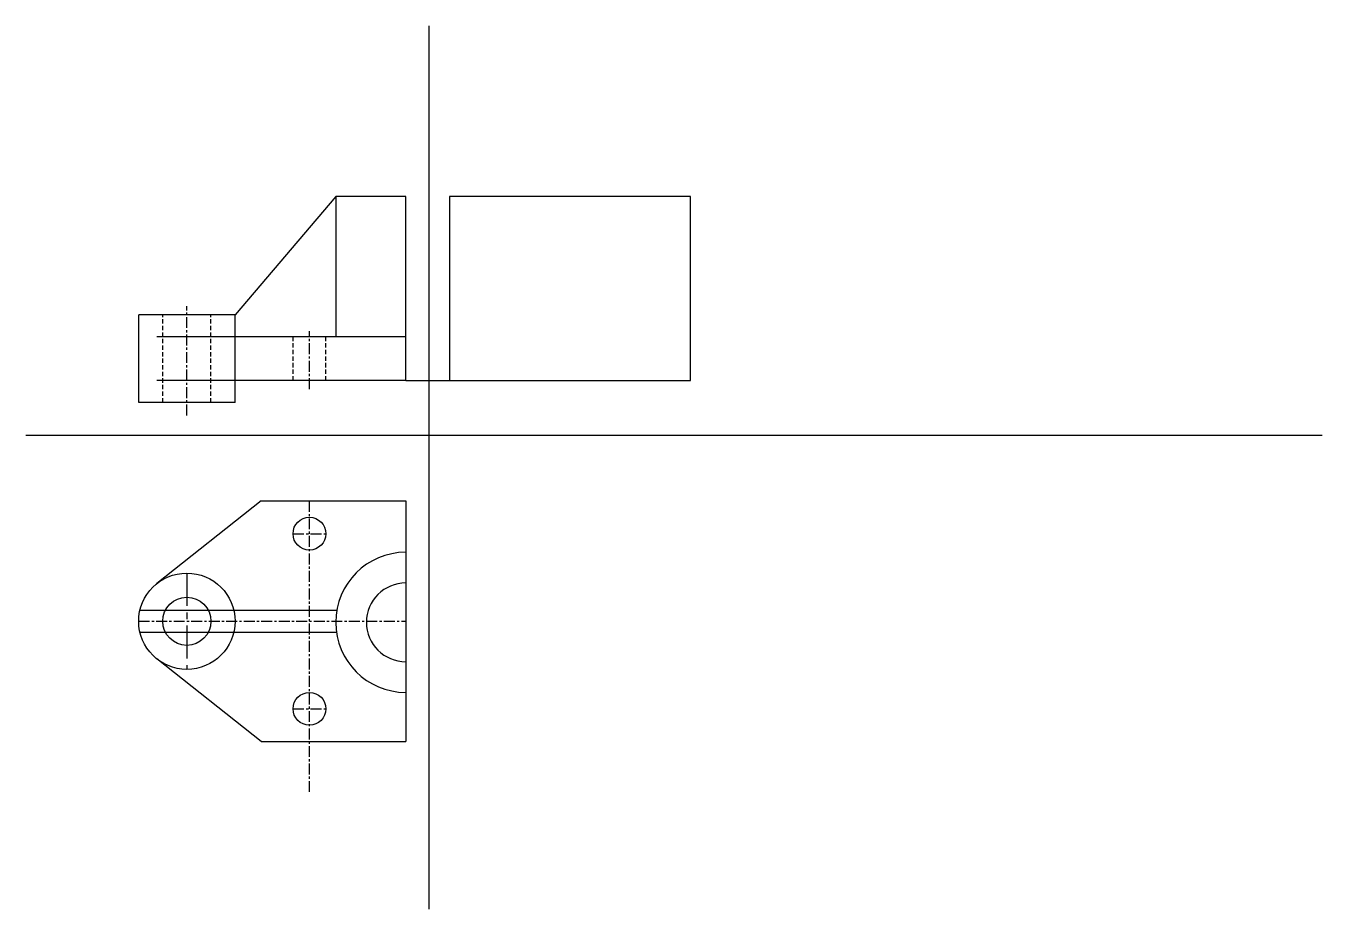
# Model space of a CAD drawing. Header units: millimetres. Extents: x -141 to 451, y -202 to 202.
import ezdxf

# ---------------------------------------------------------------- set-up
doc = ezdxf.new("R2010")
doc.units = ezdxf.units.MM
doc.header["$LTSCALE"] = 4
doc.header["$MEASUREMENT"] = 0
doc.linetypes.add('CENTER', pattern=[2, 1.25, -0.25, 0.25, -0.25])
doc.linetypes.add('DASHED', pattern=[0.75, 0.5, -0.25])

msp = doc.modelspace()

# ---------------------------------------------------------------- linework, layer by layer
for p, q in [((42.95, 201.5), (42.95, -202)), ((0.5, 123.5), (-45.5, 69.5)), ((32.5, 123.5), (0.5, 123.5)), ((0.5, 123.5), (0.5, 59.5)), ((32.5, 39.5), (32.5, 123.5)), ((-89.5, 29.5), (-89.5, 69.5)), ((-45.5, 69.5), (-89.5, 69.5)), ((-45.5, 29.5), (-45.5, 69.5)), ((32.5, 59.5), (-81.16, 59.5)), ((32.5, 39.5), (-81.16, 39.5)), ((-45.5, 29.5), (-89.5, 29.5)), ((-141, 14.5), (451, 14.5)), ((-33.5, -15.5), (32.5, -15.5)), ((-88.92, -65.5), (0.97, -65.5)), ((-88.92, -65.5), (0.97, -65.5)), ((-88.92, -75.5), (0.82, -75.5)), ((-33.5, -125.5), (32.5, -125.5))]:
    msp.add_line(p, q)
at = {"ltscale": 4}
for p, q in [((162.5, 123.5), (52.5, 123.5)), ((52.5, 123.5), (52.5, 39.5)), ((162.5, 39.5), (162.5, 123.5)), ((32.5, 39.5), (52.5, 39.5)), ((52.5, 39.5), (162.5, 39.5)), ((-33.5, -15.5), (-81.16, -53.26)), ((32.5, -15.5), (32.5, -125.5)), ((-33.5, -125.5), (-81.16, -87.74))]:
    msp.add_line(p, q, dxfattribs=at)
at = {"linetype": 'CENTER'}
for p, q in [((-67.5, 23.5), (-67.5, 73.5)), ((-11.5, 35.5), (-11.5, 62)), ((-11.5, -148.5), (-11.5, -15.5)), ((-19, -30.5), (-4, -30.5)), ((-89.5, -70.5), (32.5, -70.5)), ((-19, -110.5), (-4, -110.5))]:
    msp.add_line(p, q, dxfattribs=at)
at = {"linetype": 'DASHED'}
for p, q in [((-78.5, 29.5), (-78.5, 69.5)), ((-56.5, 29.5), (-56.5, 69.5)), ((-19, 39.5), (-19, 59.5)), ((-4, 39.5), (-4, 59.5))]:
    msp.add_line(p, q, dxfattribs=at)
at = {"linetype": 'CENTER', "ltscale": 3}
msp.add_line((-67.5, -48.5), (-67.5, -92.5), dxfattribs=at)
at = {"ltscale": 4}
for centre, radius in [((-11.5, -30.5), 7.5), ((-67.5, -70.5), 22), ((-67.5, -70.5), 11), ((-11.5, -110.5), 7.5)]:
    msp.add_circle(centre, radius, dxfattribs=at)
for radius in [32, 18]:
    msp.add_arc((32.5, -70.99), radius, 90, 270, dxfattribs=at)

doc.saveas('drawing.dxf')
